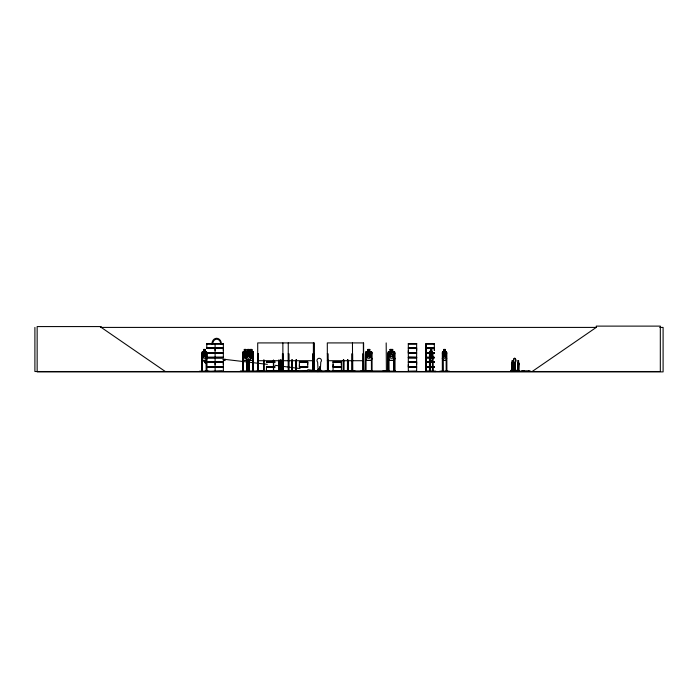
<?xml version="1.0" encoding="UTF-8"?>
<svg xmlns="http://www.w3.org/2000/svg" width="698" height="698" viewBox="0 0 698 698"><rect width="100%" height="100%" fill="white"/><g stroke="black" fill="none" stroke-linecap="round" stroke-linejoin="round"><path stroke-width="1.05" d="M215.097 364.531L215.097 362.48L215.097 366.572M215.097 350.536L215.097 348.494L215.097 352.577M223.343 364.531L223.343 362.48L206.922 362.48M223.343 350.536L223.343 348.494L206.782 348.494M299.398 366.572L299.398 362.48L307.713 362.48L307.705 366.572L299.398 366.572L299.407 364.531M307.705 364.531L307.705 362.48M333.086 366.572L333.086 362.48L341.401 362.48L341.392 366.572L333.086 366.572L333.094 364.531M341.392 364.531L341.392 362.48M408.321 366.572L408.321 362.48L416.645 362.48L416.636 366.572L408.321 366.572L408.33 364.531M408.321 352.577L408.321 348.494L416.645 348.494L416.636 352.577L408.321 352.577L408.33 350.536M416.636 364.531L416.636 362.48M416.636 350.536L416.636 348.494M434.331 366.572L426.007 366.572L426.016 362.48L434.331 362.48M429.096 352.577L426.007 352.577L426.016 348.494L434.331 348.494L434.331 350.536L434.322 348.494M360.395 371.179L371.319 371.048M389.624 371.502L382.949 371.144L394.405 371.179M389.624 371.502L382.958 371.179M512.524 370.839L512.672 365.124A1.483 0.715 -90 0 0 512.611 362.794L512.515 360.997M515.168 370.655L515.394 362.088A2.225 1.091 -90 0 0 515.394 358.938A2.225 1.091 -90 0 0 513.85 358.938A2.225 1.091 -90 0 0 513.85 362.088L514.077 370.655L515.29 370.655L515.517 362.088A2.225 1.091 -90 0 0 515.517 358.938A2.225 1.091 -90 0 0 513.972 358.938A2.225 1.091 -90 0 0 513.972 362.088L514.199 370.655M518.047 360.997L517.951 362.794A1.483 0.715 -90 0 0 517.811 365.124L517.951 370.839L518.745 370.839L518.815 365.124A1.483 0.715 -90 0 0 518.666 362.794L518.492 360.543M518.745 370.839L518.893 365.124A1.483 0.715 -90 0 0 518.745 362.794L518.745 362.794M320.216 370.961L320.216 371.511L319.937 367.244L319.667 371.458L316.944 371.511M513.981 369.547C513.196 369.565 514.827 368.902 514.505 369.687M513.615 369.443L514.094 369.425M320.312 370.655L320.775 362.088A2.225 2.225 0 0 0 320.775 358.938A2.225 2.225 0 0 0 317.625 358.938A2.225 2.225 0 0 0 317.625 362.088L318.087 370.655L319.571 370.655M512.123 370.027L511.398 370.245L511.782 369.984M511.817 370.036L511.32 369.861L511.32 371.161M513.615 369.687C513.693 369.233 513.972 369.207 513.789 369.696M514.583 369.556L514.478 369.687M517.794 369.992L518.265 369.992M517.663 369.966L518.239 370.053M319.632 369.347L319.806 367.244L318.96 371.458M319.056 369.19L319.387 369.565M282.577 363.056L282.62 360.587M206.259 351.618L206.826 352.42L206.765 371.345M299.372 371.502L307.722 371.345M319.344 369.661L319.344 369.19M319.274 369.163L319.143 369.225M319.745 367.244L319.178 371.144M517.794 370.045L518.003 370.254M283.475 371.502L283.414 360.002M432.367 360.438L432.708 358.257M432.804 358.266L432.428 360.438L429.794 360.438L429.872 351.618M511.826 360.997L512.506 360.665M518.108 370.027L517.462 369.861L517.462 371.161L517.55 369.861M426.653 371.458L435.796 371.511L425.972 371.353L426.007 367.392L434.331 367.392M432.428 371.458L432.463 353.729L432.969 353.729L432.969 371.511L433.004 370.865L432.411 370.865M318.759 371.458L319.693 367.244L321.089 371.511L321.132 370.961M318.698 371.458L319.684 367.244M281.887 360.578L281.503 362.332L282.262 360.325L283.004 362.332M251.856 351.618L252.903 351.618L253.444 352.385L252.859 360.438L243.262 360.438M250.154 360.369L250.669 358.257M250.189 360.438L250.774 358.266L250.722 352.385L250.172 351.618M206.276 360.438L206.878 358.266L206.878 352.385L206.303 351.618L205.203 351.618M439.836 371.179L449.311 371.179M260.04 371.458L240.217 371.423L263.512 371.048M324.928 371.179L329.683 371.153M340.956 371.144L354.994 371.17L333.059 371.345L333.086 367.392L341.401 367.392L341.401 371.336M199.532 371.179L209.025 371.179M395.016 358.249L394.265 360.43L388.454 360.438L387.783 358.266L387.783 352.394L388.481 351.618L390.636 351.6L390.636 349.41L390.706 351.67L389.615 352.403L389.615 356.486L390.706 358.24L392.747 358.24L393.846 356.486L393.846 352.403L392.747 351.67L392.826 349.41L389.964 349.428L390.042 351.687M283.205 363.056L283.545 360.377M283.545 362.314L283.222 363.126L281.137 363.126L280.884 362.358M250.093 356.504L250.739 354.916L250.12 353.397M224.407 359.418C225.437 357.83 225.437 361.843 224.407 360.247M266.523 371.179L267.561 371.144M267.517 371.458L267.648 370.865L267.788 371.511M327.676 371.458L327.72 370.865M365.298 371.467L365.499 352.394L366.197 351.618L367.689 351.618L367.689 349.428L369.87 349.428L369.8 351.687L370.9 352.42L370.9 356.504L369.8 358.257L367.759 358.257L366.668 356.504L366.668 352.42L367.759 351.687L367.759 349.497L369.8 349.497M388.315 371.406L388.341 353.729M429.558 352.429L429.889 351.687M250.233 357.507L251.071 355.395L251.917 357.507L252.414 357.437L251.376 354.924L252.353 352.411L251.044 354.418L250.242 352.429M511.721 371.493L512.105 370.542M517 371.493L517.087 370.542L519.225 370.542M517.864 371.493L518.073 370.542M512.69 371.502L512.786 370.062L516.023 370.062L516.023 371.223M512.777 371.223L513.178 371.493M514.539 371.493L514.321 371.511M528.648 371.493L528.526 370.987L528.726 371.502M529.765 371.502L530.157 370.987L521.24 371.223M530.297 371.493L511.032 371.161M442.419 352.429L442.846 351.687M242.703 371.511L242.782 352.394L243.27 351.618L244.37 351.618M243.305 360.438L242.782 358.266L243.323 351.618M248.776 352.394L249.265 351.618L248.828 352.429M518.056 360.665L518.57 360.543M518.213 360.543L518.038 361.189M246.621 351.618L245.382 354.924L246.403 357.524L245.077 355.395L244.248 357.507L243.724 357.437L244.745 354.916L243.785 352.411L245.05 354.418L246.124 352.368L246.647 360.369M202.036 371.511L201.966 352.394L202.533 351.618L203.633 351.618M202.01 352.394L202.551 351.687L206.285 351.687M389.144 351.6L388.446 352.385L388.411 371.511M389.179 351.67L388.516 352.411L388.516 358.24L389.126 360.43M317.546 370.062L317.136 371.511L317.346 370.987M317.529 371.493L318.445 371.511L317.73 371.493M320.277 371.493L319.771 371.484L320.949 371.476L320.05 367.244M321.141 371.476L320.618 371.484L320.016 367.244L320.469 370.402M244.422 351.687L243.654 352.42L243.654 356.504L244.422 358.257L245.862 358.257L246.63 356.504L246.63 352.42L245.862 351.687L245.809 349.497L244.37 349.497L244.422 351.687L244.37 349.428M249.683 352.377L248.785 354.924L249.805 357.524L248.471 355.395L247.127 357.524L248.139 354.916L247.171 352.411L248.444 354.418L249.265 352.429L250.416 351.687L250.364 349.428M205.439 360.84L205.561 361.547M513.074 371.353L513.091 370.542L510.945 370.542L510.997 371.502M530.157 371.353L511.233 371.493M212.62 371.467L221.912 371.179M408.304 357.35L416.654 357.559M408.321 371.336L408.321 367.392L416.645 367.392L416.645 371.336L408.304 371.502M532.173 371.511L596.249 327.414L596.249 326.114L660.317 326.114L660.317 371.511L34.9 371.511L34.9 327.414M317.337 371.511L317.529 370.062L317.799 370.987M317.564 371.511L320.879 371.223M320.932 371.493L320.6 370.062M278.685 371.467L278.825 360.151L278.921 371.511M387.678 371.144L387.739 353.729L389.013 353.712M100.407 327.414L596.581 327.414M659.828 327.414L663.1 327.414L663.1 371.886L37.151 371.886L37.151 326.577L101.227 326.577L101.227 327.414L165.295 371.511M206.774 343.564L223.36 343.564M408.313 343.564L416.654 343.564M426.007 343.564L434.339 343.564M206.791 343.974L223.343 343.974M408.33 343.974L416.636 343.974M434.322 343.974L426.016 343.974L426.016 347.674L434.331 347.674L434.331 343.73L426.007 343.721L426.007 347.674M206.721 347.953L223.404 347.953M408.26 347.953L416.697 347.953M425.954 347.953L434.392 347.953M206.721 348.206L223.404 348.206M408.26 348.206L416.697 348.206M425.954 348.206L434.392 348.206M244.317 349.428L245.914 349.428M247.624 349.428L249.221 349.428L249.221 351.618L250.364 351.618M431.713 349.428L430.553 349.428L430.047 352.42L430.587 358.257L431.608 358.257L432.158 356.504L431.643 349.428L431.713 351.618L432.42 351.618M442.349 371.511L442.314 352.394L442.829 351.618L443.806 351.618L443.754 349.428L445.245 349.428L445.245 351.618L446.17 351.618L446.676 352.385L446.807 371.511L446.816 370.865L446.188 370.865L446.188 371.511M203.642 349.497L205.203 349.497M247.677 349.497L249.169 349.497M250.364 349.497L251.856 349.497L251.804 351.687L252.624 352.42L252.624 356.504L251.856 358.257L250.416 358.257M390.042 349.497L392.093 349.497M430.587 349.497L431.678 349.497M443.797 349.497L445.193 349.497M245.862 351.618L247.677 351.618M369.87 351.618L371.292 351.618L372.06 352.385L372.06 371.511M392.494 351.618L394.239 351.6L395.016 352.368L395.024 371.135M429.811 351.618L430.614 351.618M243.297 351.687L252.877 351.687M388.507 351.687L394.213 351.67M429.82 351.687L432.402 351.687M442.794 351.687L446.153 351.687M250.722 352.385L250.154 351.687M252.851 351.618L253.444 352.385M429.462 352.394L429.471 371.511M446.118 351.618L446.676 352.385M206.922 352.577L223.351 352.577L223.351 348.494M432.245 352.577L434.331 352.577M206.87 352.865L223.404 352.865M408.26 352.865L416.697 352.865M425.954 352.865L429.078 352.865M432.28 352.865L434.392 352.865M206.87 353.118L223.404 353.118M408.26 353.118L416.697 353.118M425.954 353.118L429.078 353.118M432.28 353.118L434.392 353.118M206.922 353.406L223.351 353.406L223.351 357.341L206.922 357.341L223.343 357.236M429.096 357.551L425.928 357.437L429.096 357.341L426.016 357.236L426.007 353.406L429.096 353.406M432.245 353.406L434.331 353.406M206.774 353.729L206.172 353.729L206.276 371.511M253.339 353.729L252.755 353.729L252.702 371.511M257.71 353.729L258.304 353.729L258.321 371.511M288.257 353.729L288.85 353.729L288.771 371.511M314.44 353.729L313.838 353.729L313.768 371.511M327.301 353.729L327.894 353.729L327.938 371.511M363.361 353.729L362.759 353.729L362.69 371.511M363.606 353.729L363.771 371.476M365.455 353.729L366.057 353.729L366.057 371.511M371.99 353.729L371.388 353.729L371.458 371.511M394.937 353.712L394.335 353.712L394.457 371.467M429.506 353.729L430.003 353.729M442.349 353.729L442.916 353.729M446.807 353.729L446.24 353.729L446.362 371.511L446.415 353.729M408.33 357.236L416.636 357.236L416.645 353.406L408.321 353.406L408.321 357.341L416.654 357.35M432.236 357.236L434.322 357.236M432.254 357.35L434.339 357.35M206.922 357.516L223.36 357.559M432.245 357.516L434.339 357.516M206.922 357.725L223.36 357.699M429.096 357.699L426.007 357.725L426.007 361.66L434.331 361.66M432.254 357.699L434.339 357.725M206.931 357.961L223.343 357.961M408.33 357.961L416.636 357.961M429.104 357.961L426.016 357.961L426.016 361.66M432.236 357.961L434.322 357.961M206.878 358.266L206.233 360.369L202.507 360.369L202.019 358.257L202.516 360.438M246.124 352.394L246.124 358.266M442.314 358.266L442.811 360.438L446.188 360.438L446.676 358.266M243.297 360.369L252.877 360.369M388.507 360.369L394.213 360.351M429.82 360.369L432.402 360.369M442.794 360.369L446.153 360.369M202.464 360.438L206.32 360.438M202.935 360.779L204.819 360.779L205.43 361.869M257.71 360.709L314.44 360.709M327.301 360.709L363.361 360.709M202.874 360.849L204.758 360.849M512.611 361.189L512.524 362.794A1.483 0.715 -90 0 1 512.672 365.124L512.611 370.839L511.817 370.839L511.669 365.124A1.483 0.715 -90 0 1 511.817 362.794L512.428 360.543M518.666 361.189L518.64 360.665M206.922 361.66L223.351 361.66M266.479 361.66L274.803 361.66M299.398 361.66L307.713 361.66M333.086 361.66L341.401 361.66M206.87 361.948L223.404 361.948M266.418 361.948L274.864 361.948M299.337 361.948L307.774 361.948M333.025 361.948L341.462 361.948M408.26 361.948L416.697 361.948M425.954 361.948L434.392 361.948M206.87 362.201L223.404 362.201M266.418 362.201L274.864 362.201M299.337 362.201L307.774 362.201M333.025 362.201L341.462 362.201M408.26 362.201L416.697 362.201M425.954 362.201L434.392 362.201M282.577 362.323L281.739 362.323L281.739 360.281M266.479 362.48L274.803 362.48M511.817 362.794L511.896 362.794A1.483 0.715 -90 0 0 511.747 365.124L511.896 370.839M517.951 362.794L518.038 362.794A1.483 0.715 -90 0 0 517.89 365.124L518.038 370.839M205.369 363.039L204.715 362.271L204.819 360.779M281.896 364.147L282.428 364.147M281.896 364.88L282.428 364.88M206.922 366.572L223.351 366.572L223.351 362.48M266.479 366.572L274.803 366.572M206.87 366.851L223.404 366.851M266.418 366.851L274.864 366.851M299.337 366.851L307.774 366.851M333.025 366.851L341.462 366.851M408.26 366.851L416.697 366.851M425.954 366.851L434.392 366.851M206.87 367.104L223.404 367.104M266.418 367.104L274.864 367.104M299.337 367.104L307.774 367.104M333.025 367.104L341.462 367.104M408.26 367.104L416.697 367.104M425.954 367.104L434.392 367.104M206.922 367.392L223.351 367.392L223.351 371.336L204.54 371.423L223.343 371.223M274.803 367.392L266.479 367.392L266.444 371.362L298.901 371.467M299.398 367.392L307.713 367.392M319.719 369.041L318.698 369.041L318.707 370.987M511.398 370.167L512.14 370.193M389.083 370.847L387.669 370.865M394.265 370.847L395.007 370.847M522.121 370.804L523.596 370.804M202.437 370.865L201.722 370.865L201.888 371.511M206.826 370.865L206.111 370.865L206.119 371.511M242.529 370.865L243.236 370.865M247.397 370.865L246.699 370.865L246.708 371.511M248.523 370.865L249.23 370.865L249.221 371.511M252.693 370.865L253.391 370.865M386.107 370.865L386.474 371.511M393.602 370.865L394.344 370.865M429.445 370.865L430.055 370.865M442.96 370.865L442.296 370.865L442.296 371.511M515.892 370.987L512.917 370.987L512.917 370.062M267.788 371.048L298.884 371.458M517.201 371.039L518.186 371.039M523.334 371.039L524.329 371.039M240.217 371.179L260.084 371.511M266.488 371.223L298.875 371.179M299.407 371.223L307.705 371.223M311.238 371.179L315.924 371.179L311.203 371.511M333.094 371.223L354.994 371.17M408.33 371.223L416.636 371.223M435.814 371.179L426.016 371.223L426.016 367.392M311.264 371.467L315.932 371.458M225.192 359.418L267.36 364.356M275.047 365.324L300.079 368.596M307.792 369.652L317.433 370.987M320.068 371.353L319.937 370.961M314.554 371.458L314.51 370.865M264.315 371.458L264.184 360.002M273.503 371.467L273.59 360.151L273.651 371.511M430.047 371.458L430.003 358.955M393.541 351.687L394.274 352.42M371.99 352.42L371.257 351.687L366.223 351.687L365.569 352.429L365.569 358.257L366.223 360.369L371.257 360.369L371.99 358.257L371.31 360.438L366.171 360.438L365.499 358.266M204.819 362.236L205.43 362.969M246.856 351.618L247.45 352.385M246.83 351.687L247.345 352.42M432.359 351.618L432.769 371.511M432.341 351.687L432.629 371.511M390.304 351.6L394.449 359.88M280.91 362.323L281.198 363.126M388.516 358.24L389.179 360.351M246.071 358.266L246.603 360.438M442.419 358.257L442.846 360.369M429.558 358.257L429.889 360.369M319.902 367.244L319.989 369.347M519.146 370.542L519.225 371.319M517.785 369.861L517.881 371.161M514.513 370.062L514.513 370.987M514.426 370.062L514.391 371.223M513.859 370.987L513.998 369.041L513.353 369.041L513.353 370.987M513.492 369.041L513.492 370.987M511.931 370.542L511.931 371.161M511.739 369.861L511.739 371.161M511.643 369.861L511.643 371.161M511.416 369.861L511.416 371.161M446.624 352.385L446.563 371.511M445.184 349.428L445.856 356.504L445.141 358.257L443.797 358.257L443.082 356.504L443.082 352.42L443.797 351.687L443.806 349.428M442.916 360.002L442.96 371.511M442.741 353.729L442.785 371.511M442.672 370.865L442.645 371.511M442.523 353.729L442.593 371.511M429.802 353.729L429.837 371.511L429.706 360.002M426.016 353.406L426.016 357.236M426.007 348.494L426.007 352.577M426.007 362.48L426.007 366.572M394.867 370.847L394.867 371.502M394.274 360.002L394.204 371.511M393.733 370.865L393.742 371.511M393.663 360.002L393.602 371.511M391.072 349.846L391.072 350.579L392.389 350.579L392.389 349.846L390.409 349.864L390.409 350.597M388.943 352.42L389.074 371.502M387.809 370.865L387.809 371.511M386.404 371.511L386.177 342.919M384.668 371.511L384.668 370.961L257.047 370.961L257.047 371.511M383.752 370.961L383.752 371.511M371.921 370.865L371.921 371.511M371.319 370.865L371.319 371.511M366.127 370.865L366.127 371.511M365.525 370.865L365.525 371.511M363.614 342.919L363.606 371.511M363.414 371.511L363.361 342.919L327.301 342.919L327.414 371.511L327.257 370.865M363.292 370.865L363.292 371.511M362.829 370.865L362.829 371.511M352.673 371.511L352.621 353.729L352.036 353.729L352.036 371.511M352.464 342.919L352.586 371.511M352.298 370.865L352.385 371.511M352.202 353.729L352.15 371.511M351.984 370.865L351.984 371.511M351.661 370.961L351.661 371.511M348.075 360.002L348.127 371.511M348.058 370.865L347.962 371.511M347.918 360.002L347.84 371.511L347.648 360.002M347.517 370.865L347.604 371.511M347.491 360.002L347.438 371.511M343.861 360.002L343.905 371.511M343.748 370.865L343.748 371.511M343.695 360.002L343.599 371.511M343.433 360.002L343.433 371.511M343.294 370.865L343.381 371.511M343.268 360.002L343.215 371.511M328.871 370.961L328.871 371.511M328.453 370.865L328.453 371.511M328.383 360.151L328.313 371.511M327.728 353.729L327.737 371.511M327.467 353.729L327.545 371.511M324.012 371.511L321.289 371.511M321.769 370.961L321.804 371.511M319.3 370.961L319.3 371.511M314.37 371.511L314.44 342.919L257.71 342.919L257.719 371.511M313.908 370.865L313.908 371.511M313.629 370.865L313.629 371.511M313.577 371.511L313.577 353.729L312.983 353.729L312.94 371.511M313.411 342.919L313.341 371.511M313.245 370.865L313.219 371.511M313.149 353.729L313.097 371.511M311.081 370.961L311.081 371.511M296.502 360.002L296.502 371.511M296.336 360.002L296.38 371.511M296.24 370.865L296.257 371.511M296.074 360.002L296.031 371.511M295.908 360.002L295.908 371.511L295.865 370.865M292.383 370.865L292.383 371.511M292.331 360.002L292.331 371.511M292.165 360.002L292.218 371.511M292.008 370.865L292.069 371.511M291.912 360.002L291.912 371.511M291.747 360.002L291.694 371.511M288.902 370.865L288.902 371.511M288.684 353.729L288.736 371.511M288.518 370.865L288.492 371.511L288.422 353.729M288.257 342.919L288.257 371.511M287.855 370.961L287.855 371.511M283.257 370.865L283.222 371.511M283.161 360.002L283.135 371.511M283.03 371.511L283.03 353.729L282.437 353.729L282.393 371.511M282.865 342.919L282.926 371.511M282.646 363.056L282.681 365.316L281.713 365.316L281.294 360.281M282.673 370.865L282.769 371.511M282.603 353.729L282.55 371.511M281.809 363.056L281.783 365.316M280.971 360.002L280.997 371.511M280.788 371.511L280.762 360.002L280.657 371.511M280.517 360.002L280.509 371.511M279.47 360.151L279.54 371.511M279.401 370.865L279.401 371.511M278.685 360.151L278.589 371.511L278.537 370.865M273.363 360.151L273.459 371.511M273.302 370.865L273.302 371.511L273.049 370.865M272.988 370.865L272.918 371.511M267.823 371.048L267.823 371.511M267.238 370.865L267.055 371.511M264.114 370.865L264.114 371.511M263.652 370.865L263.652 371.511M263.582 360.002L263.512 371.511M258.138 353.729L258.181 371.511M257.946 370.865L257.963 371.511M257.876 353.729L257.876 371.511M257.579 370.865L257.579 371.511M253.391 352.385L253.313 371.511M253.173 353.729L253.226 371.511M253.104 370.865L253.077 371.511M252.912 353.729L252.868 371.511M251.856 351.687L251.899 349.428L250.312 349.428L250.312 351.618M249.169 349.428L249.893 356.504L249.116 358.257L247.677 358.257L246.9 356.504L246.9 352.42L247.677 351.687L247.677 349.428M249.169 360.002L249.055 371.511M249.011 360.002L248.907 371.511L248.82 370.865M248.75 360.002L248.697 371.511M248.584 360.002L248.584 371.511M247.345 360.002L247.397 371.511M247.179 360.002L247.179 371.511M247.083 370.865L247.022 371.511M246.918 360.002L246.874 371.511M246.76 360.002L246.752 371.511M245.862 349.428L245.862 351.687M243.227 371.511L243.174 353.729L242.59 353.729L242.538 371.511M243.017 353.729L243.061 371.511M242.852 370.865L242.913 371.511M215.106 343.73L215.097 347.674M215.106 353.406L215.106 357.341M215.106 357.725L215.097 361.66M215.106 367.392L215.159 371.511M206.617 353.729L206.669 371.511M206.521 370.865L206.547 371.511M206.329 353.729L206.425 371.511M203.685 349.497L203.685 351.687L202.882 352.42L202.882 356.504L203.685 358.257L205.203 358.257L206.015 356.504L206.015 352.42L205.203 351.687L205.203 349.428L203.589 349.428L203.642 351.687M202.437 371.511L202.385 353.729L201.783 353.729L201.731 371.511M202.228 353.729L202.28 371.511M202.132 370.865L202.15 371.511M211.93 343.878A5.601 4.72 -90 0 1 216.65 338.268A5.601 4.72 -90 0 1 221.362 343.878M212.785 343.878A4.677 3.935 -90 0 1 216.729 339.193A4.677 3.935 -90 0 1 220.664 343.878M223.116 359.618C223.578 362.637 224.512 357.568 223.116 359.618M432.141 357.437L431.19 355.395L430.23 357.437L430.954 354.916L430.326 352.377L431.608 352.42L431.608 356.504L430.587 356.504L430.587 352.42L431.172 354.418L432.106 352.411L431.408 354.924L432.141 357.437M445.804 357.437L444.547 355.395L443.771 357.507L443.291 357.437L444.242 354.916L443.422 352.377L445.141 352.42L445.141 356.504L443.797 356.504L443.78 352.429L444.53 354.418L445.752 352.411L444.835 354.924L445.804 357.437M205.797 357.437L205.273 357.507L204.383 355.395L202.978 357.524L204.043 354.916L203.022 352.411L204.357 354.418L205.736 352.411L204.706 354.924L205.797 357.437M370.699 357.437L369.992 357.507L368.788 355.395C367.959 358.702 365.263 358.048 368.326 354.916C365.42 352.403 368.012 351.094 368.753 354.418C369.582 351.269 372.191 351.932 369.225 354.924L370.699 357.437M223.36 343.721L206.774 343.73L206.791 347.674L223.351 347.674L223.351 343.73M416.654 343.713L408.313 343.713L408.33 347.674L416.645 347.674L416.645 343.73M204.933 349.864L203.956 349.864L203.956 350.597L204.933 350.597L204.933 349.864M245.6 349.864L244.684 349.864L244.684 350.597L245.6 350.597L245.6 349.864M248.863 349.864L247.93 349.864L247.93 350.597L248.863 350.597L248.863 349.864M251.594 349.864L250.669 349.864L250.669 350.597L251.594 350.597L251.594 349.864M369.434 349.864L368.125 349.864L368.125 350.597L369.434 350.597L369.434 349.864M431.425 349.864L430.771 349.864L430.771 350.597L431.425 350.597L431.425 349.864M444.905 349.864L444.041 349.864L444.041 350.597L444.905 350.597L444.905 349.864M205.203 352.42L203.685 352.42L203.685 356.504L205.203 356.504L205.203 352.42M245.862 352.42L244.422 352.42L244.422 356.504L245.862 356.504L245.862 352.42M249.116 352.42L247.677 352.42L247.677 356.504L249.116 356.504L249.116 352.42M251.856 352.42L250.416 352.42L250.416 356.504L251.856 356.504L251.856 352.42M369.8 352.42L367.759 352.42L367.759 356.504L369.8 356.504L369.8 352.42M392.747 352.403L390.706 352.403L390.706 356.486L392.747 356.486L392.747 352.403M416.654 357.708L408.313 357.699L408.33 361.66L416.645 361.66L416.645 357.725"/></g></svg>
